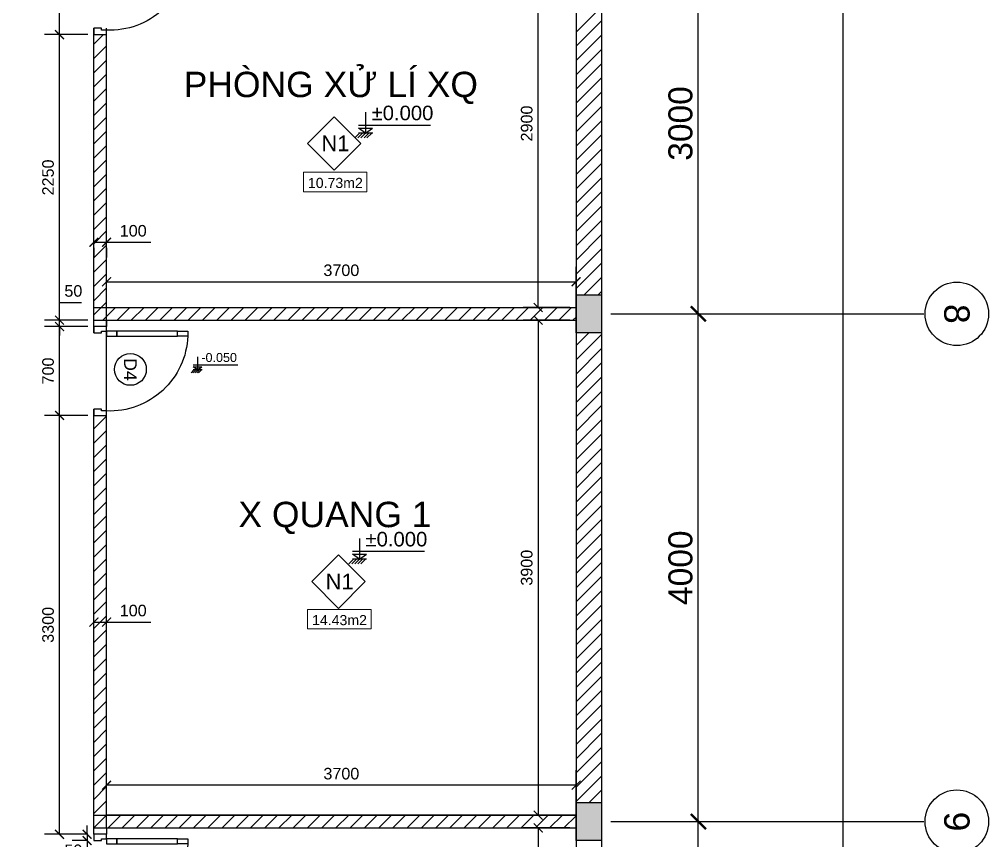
# Model space of a CAD drawing. Header units: millimetres. Extents: x -26398 to 135532, y -376633 to 43268.
# Drawn here: x 27697 to 35335, y -47138 to -40668 of the extents above; entities that cross this region are included whole.
import ezdxf
from ezdxf.enums import TextEntityAlignment as Align

# ---------------------------------------------------------------- set-up
doc = ezdxf.new("R2010")
doc.units = ezdxf.units.MM
for name, color, linetype in [('A-Door', 150, 'Continuous'), ('A5-KICHTHUOC', 251, 'Continuous'), ('cửa', 152, 'Continuous'), ('NT', 1, 'Continuous'), ('TƯỜNG', 52, 'Continuous')]:
    doc.layers.add(name, color=color, linetype=linetype)
doc.layers.add('A6-GHICHU', color=147, linetype='Continuous', lineweight=20)
doc.styles.add('GHICHU35', font='', dxfattribs={"width": 0.9, "height": 350})
doc.styles.get("Standard").update_dxf_attribs({"font": 'arial.ttf'})
doc.styles.add('TUANH', font='')
doc.styles.get('GHICHU35').set_extended_font_data('VNI-Helve')
doc.styles.get('TUANH').set_extended_font_data('VNI-Helve-Condense', bold=True)
doc.dimstyles.new('dimmatbang', dxfattribs={"dimscale": 70, "dimtxt": 2.7, "dimasz": 1.7, "dimexe": 1.7, "dimexo": 0.7, "dimtad": 1, "dimtoh": 1, "dimdec": 1, "dimtxsty": 'Standard', "dimblk": 'ARCHTICK', "dimcen": 2.5, "dimclrd": 1, "dimclre": 256, "dimadec": 0, "dimazin": 0, "dimtfac": 1, "dimtdec": 1, "dimtmove": 0, "dimatfit": 3, "dimfxl": 1, "dimarcsym": 0})

# ---------------------------------------------------------------- blocks, each defined once
blk = doc.blocks.new('_ArchTick')
at = {"color": 0, "linetype": 'ByBlock', "const_width": 0.15}
blk.add_lwpolyline([(-0.5, -0.5), (0.5, 0.5)], dxfattribs=at)
blk = doc.blocks.new('*D8')
at = {"lineweight": -2, "transparency": 16777216}
for p, q in [((32359.2, -46988.1), (33166.5, -46988.1)), ((32359.2, -50988.1), (33166.5, -50988.1))]:
    blk.add_line(p, q, dxfattribs=at)
at = {"color": 1, "lineweight": -2, "transparency": 16777216}
blk.add_line((33047.5, -50988.1), (33047.5, -46988.1), dxfattribs=at)
at = {"layer": 'DEFPOINTS', "color": 0, "transparency": 16777216}
for p in [(32310.2, -46988.1), (33047.5, -46988.1), (32310.2, -50988.1)]:
    blk.add_point(p, dxfattribs=at)
at = {"color": 1, "lineweight": -2, "transparency": 16777216, "xscale": 119, "yscale": 119, "zscale": 119}
for p, rotation in [((33047.5, -46988.1), 90), ((33047.5, -50988.1), 270)]:
    blk.add_blockref('_ArchTick', p, dxfattribs=dict(at, rotation=rotation))
at = {"color": 0, "transparency": 16777216, "insert": (32907.3, -48988.1), "char_height": 189, "attachment_point": 5, "rotation": 90}
blk.add_mtext('4000', dxfattribs=at)
blk = doc.blocks.new('*D9')
at = {"lineweight": -2, "transparency": 16777216}
for p, q in [((32359.2, -42988.1), (33166.5, -42988.1)), ((32359.2, -46988.1), (33166.5, -46988.1))]:
    blk.add_line(p, q, dxfattribs=at)
at = {"color": 1, "lineweight": -2, "transparency": 16777216}
blk.add_line((33047.5, -46988.1), (33047.5, -42988.1), dxfattribs=at)
at = {"layer": 'DEFPOINTS', "color": 0, "transparency": 16777216}
for p in [(32310.2, -42988.1), (33047.5, -42988.1), (32310.2, -46988.1)]:
    blk.add_point(p, dxfattribs=at)
at = {"color": 1, "lineweight": -2, "transparency": 16777216, "xscale": 119, "yscale": 119, "zscale": 119}
for p, rotation in [((33047.5, -42988.1), 90), ((33047.5, -46988.1), 270)]:
    blk.add_blockref('_ArchTick', p, dxfattribs=dict(at, rotation=rotation))
at = {"color": 0, "transparency": 16777216, "insert": (32907.3, -44988.1), "char_height": 189, "attachment_point": 5, "rotation": 90}
blk.add_mtext('4000', dxfattribs=at)
blk = doc.blocks.new('*D10')
at = {"lineweight": -2, "transparency": 16777216}
for p, q in [((32359.2, -39988.1), (33166.5, -39988.1)), ((32359.2, -42988.1), (33166.5, -42988.1))]:
    blk.add_line(p, q, dxfattribs=at)
at = {"color": 1, "lineweight": -2, "transparency": 16777216}
blk.add_line((33047.5, -42988.1), (33047.5, -39988.1), dxfattribs=at)
at = {"layer": 'DEFPOINTS', "color": 0, "transparency": 16777216}
for p in [(32310.2, -39988.1), (33047.5, -39988.1), (32310.2, -42988.1)]:
    blk.add_point(p, dxfattribs=at)
at = {"color": 1, "lineweight": -2, "transparency": 16777216, "xscale": 119, "yscale": 119, "zscale": 119}
for p, rotation in [((33047.5, -39988.1), 90), ((33047.5, -42988.1), 270)]:
    blk.add_blockref('_ArchTick', p, dxfattribs=dict(at, rotation=rotation))
at = {"color": 0, "transparency": 16777216, "insert": (32907.2, -41488.1), "char_height": 189, "attachment_point": 5, "rotation": 90}
blk.add_mtext('3000', dxfattribs=at)
blk = doc.blocks.new('*D26')
at = {"lineweight": -2, "transparency": 16777216}
for p, q in [((33121, -18988.1), (34306.9, -18988.1)), ((33121, -56988.1), (34306.9, -56988.1))]:
    blk.add_line(p, q, dxfattribs=at)
at = {"color": 1, "lineweight": -2, "transparency": 16777216}
blk.add_line((34187.9, -56988.1), (34187.9, -18988.1), dxfattribs=at)
at = {"layer": 'DEFPOINTS', "color": 0, "transparency": 16777216}
for p in [(33072, -18988.1), (34187.9, -18988.1), (33072, -56988.1)]:
    blk.add_point(p, dxfattribs=at)
at = {"color": 1, "lineweight": -2, "transparency": 16777216, "xscale": 119, "yscale": 119, "zscale": 119}
for p, rotation in [((34187.9, -18988.1), 90), ((34187.9, -56988.1), 270)]:
    blk.add_blockref('_ArchTick', p, dxfattribs=dict(at, rotation=rotation))
at = {"color": 0, "transparency": 16777216, "insert": (34047.6, -37988.1), "char_height": 189, "attachment_point": 5, "rotation": 90}
blk.add_mtext('38000', dxfattribs=at)
blk = doc.blocks.new('A$C7DB75F4D')
at = {"layer": 'A-Door'}
for points in [[(625, 740), (625, 660), (665, 660), (665, 740)], [(625, 180), (625, 660), (665, 660), (665, 180)], [(625, 100), (625, 180), (665, 180), (665, 100)], [(35, 100), (35, 60), (50, 60), (50, 50), (50, 0), (0, 0), (0, 100)], [(665, 100), (700, 100), (700, 0), (650, 0), (650, 50), (650, 60), (665, 60)]]:
    blk.add_lwpolyline(points, close=True, dxfattribs=at)
at = {"layer": 'NT', "color": 1}
blk.add_arc((650, 125), 615.5, 92.32782, 182.32782, dxfattribs=at)
blk = doc.blocks.new('1-cote nen')
for p, q in [((-2, 267), (-2, 0)), ((-91, 102), (828, 102)), ((-2, 0), (-91, 63)), ((-91, 63), (88, 63)), ((90, 0), (-91, 0)), ((-2, 0), (88, 63)), ((-137, -60), (-77, 0)), ((-99, -60), (-39, 0)), ((-60, -60), (0, 0)), ((-21, -60), (39, 0)), ((17, -60), (77, 0))]:
    blk.add_line(p, q)
at = {"ltscale": 50, "style": 'GHICHU35', "width": 0.9}
blk.add_attdef('%%P0.000', (75, 164), '', height=187, dxfattribs=at)
blk = doc.blocks.new('*D99')
at = {"color": 1, "lineweight": -2, "transparency": 16777216}
for p, q in [((28231.3, -47088.1), (28231.3, -47018.1)), ((28231.3, -47088.1), (28231.3, -47138.1)), ((28231.3, -47138.1), (28231.3, -47305.3)), ((28231.3, -47305.3), (28057.5, -47305.3))]:
    blk.add_line(p, q, dxfattribs=at)
at = {"lineweight": -2, "transparency": 16777216}
for p, q in [((28235.5, -47088.1), (28112.3, -47088.1)), ((28235.5, -47138.1), (28112.3, -47138.1))]:
    blk.add_line(p, q, dxfattribs=at)
at = {"layer": 'DEFPOINTS', "color": 0, "transparency": 16777216}
for p in [(28231.3, -47088.1), (28284.5, -47088.1), (28284.5, -47138.1)]:
    blk.add_point(p, dxfattribs=at)
at = {"color": 1, "lineweight": -2, "transparency": 16777216, "xscale": 70, "yscale": 70, "zscale": 70}
for p, rotation in [((28231.3, -47088.1), 270), ((28231.3, -47138.1), 90)]:
    blk.add_blockref('_ArchTick', p, dxfattribs=dict(at, rotation=rotation))
at = {"color": 0, "transparency": 16777216, "insert": (28122.6, -47215.1), "char_height": 91, "attachment_point": 5}
blk.add_mtext('50', dxfattribs=at)
blk = doc.blocks.new('*D100')
at = {"lineweight": -2, "transparency": 16777216}
for p, q in [((28235.5, -43788.1), (27894.8, -43788.1)), ((28235.5, -47088.1), (27894.8, -47088.1))]:
    blk.add_line(p, q, dxfattribs=at)
at = {"color": 1, "lineweight": -2, "transparency": 16777216}
blk.add_line((28013.8, -47088.1), (28013.8, -43788.1), dxfattribs=at)
at = {"layer": 'DEFPOINTS', "color": 0, "transparency": 16777216}
for p in [(28013.8, -43788.1), (28284.5, -43788.1), (28284.5, -47088.1)]:
    blk.add_point(p, dxfattribs=at)
at = {"color": 1, "lineweight": -2, "transparency": 16777216, "xscale": 70, "yscale": 70, "zscale": 70}
for p, rotation in [((28013.8, -43788.1), 90), ((28013.8, -47088.1), 270)]:
    blk.add_blockref('_ArchTick', p, dxfattribs=dict(at, rotation=rotation))
at = {"color": 0, "transparency": 16777216, "insert": (27923.6, -45438.1), "char_height": 91, "attachment_point": 5, "rotation": 90}
blk.add_mtext('3300', dxfattribs=at)
blk = doc.blocks.new('*D101')
at = {"lineweight": -2, "transparency": 16777216}
for p, q in [((28235.5, -43088.1), (27894.8, -43088.1)), ((28235.5, -43788.1), (27894.8, -43788.1))]:
    blk.add_line(p, q, dxfattribs=at)
at = {"color": 1, "lineweight": -2, "transparency": 16777216}
blk.add_line((28013.8, -43788.1), (28013.8, -43088.1), dxfattribs=at)
at = {"layer": 'DEFPOINTS', "color": 0, "transparency": 16777216}
for p in [(28013.8, -43088.1), (28284.5, -43088.1), (28284.5, -43788.1)]:
    blk.add_point(p, dxfattribs=at)
at = {"color": 1, "lineweight": -2, "transparency": 16777216, "xscale": 70, "yscale": 70, "zscale": 70}
for p, rotation in [((28013.8, -43088.1), 90), ((28013.8, -43788.1), 270)]:
    blk.add_blockref('_ArchTick', p, dxfattribs=dict(at, rotation=rotation))
at = {"color": 0, "transparency": 16777216, "insert": (27923.6, -43438.1), "char_height": 91, "attachment_point": 5, "rotation": 90}
blk.add_mtext('700', dxfattribs=at)
blk = doc.blocks.new('*D97')
at = {"color": 1, "lineweight": -2, "transparency": 16777216}
for p, q in [((28013.8, -43038.1), (28013.8, -42898.1)), ((28013.8, -42898.1), (28187.6, -42898.1)), ((28013.8, -43088.1), (28013.8, -43038.1)), ((28013.8, -43088.1), (28013.8, -43158.1))]:
    blk.add_line(p, q, dxfattribs=at)
at = {"lineweight": -2, "transparency": 16777216}
for p, q in [((28235.5, -43038.1), (27894.8, -43038.1)), ((28235.5, -43088.1), (27894.8, -43088.1))]:
    blk.add_line(p, q, dxfattribs=at)
at = {"layer": 'DEFPOINTS', "color": 0, "transparency": 16777216}
for p in [(28013.8, -43038.1), (28284.5, -43038.1), (28284.5, -43088.1)]:
    blk.add_point(p, dxfattribs=at)
at = {"color": 1, "lineweight": -2, "transparency": 16777216, "xscale": 70, "yscale": 70, "zscale": 70}
for p, rotation in [((28013.8, -43038.1), 270), ((28013.8, -43088.1), 90)]:
    blk.add_blockref('_ArchTick', p, dxfattribs=dict(at, rotation=rotation))
at = {"color": 0, "transparency": 16777216, "insert": (28122.6, -42807.9), "char_height": 91, "attachment_point": 5}
blk.add_mtext('50', dxfattribs=at)
blk = doc.blocks.new('*D106')
at = {"lineweight": -2, "transparency": 16777216}
for p, q in [((28235.5, -40788.1), (27894.8, -40788.1)), ((28235.5, -43038.1), (27894.8, -43038.1))]:
    blk.add_line(p, q, dxfattribs=at)
at = {"color": 1, "lineweight": -2, "transparency": 16777216}
blk.add_line((28013.8, -43038.1), (28013.8, -40788.1), dxfattribs=at)
at = {"layer": 'DEFPOINTS', "color": 0, "transparency": 16777216}
for p in [(28013.8, -40788.1), (28284.5, -40788.1), (28284.5, -43038.1)]:
    blk.add_point(p, dxfattribs=at)
at = {"color": 1, "lineweight": -2, "transparency": 16777216, "xscale": 70, "yscale": 70, "zscale": 70}
for p, rotation in [((28013.8, -40788.1), 90), ((28013.8, -43038.1), 270)]:
    blk.add_blockref('_ArchTick', p, dxfattribs=dict(at, rotation=rotation))
at = {"color": 0, "transparency": 16777216, "insert": (27923.6, -41913.1), "char_height": 91, "attachment_point": 5, "rotation": 90}
blk.add_mtext('2250', dxfattribs=at)
blk = doc.blocks.new('*D107')
at = {"lineweight": -2, "transparency": 16777216}
for p, q in [((28235.5, -40088.1), (27894.8, -40088.1)), ((28235.5, -40788.1), (27894.8, -40788.1))]:
    blk.add_line(p, q, dxfattribs=at)
at = {"color": 1, "lineweight": -2, "transparency": 16777216}
blk.add_line((28013.8, -40788.1), (28013.8, -40088.1), dxfattribs=at)
at = {"layer": 'DEFPOINTS', "color": 0, "transparency": 16777216}
for p in [(28013.8, -40088.1), (28284.5, -40088.1), (28284.5, -40788.1)]:
    blk.add_point(p, dxfattribs=at)
at = {"color": 1, "lineweight": -2, "transparency": 16777216, "xscale": 70, "yscale": 70, "zscale": 70}
for p, rotation in [((28013.8, -40088.1), 90), ((28013.8, -40788.1), 270)]:
    blk.add_blockref('_ArchTick', p, dxfattribs=dict(at, rotation=rotation))
at = {"color": 0, "transparency": 16777216, "insert": (27923.6, -40438.1), "char_height": 91, "attachment_point": 5, "rotation": 90}
blk.add_mtext('700', dxfattribs=at)
blk = doc.blocks.new('*D130')
at = {"color": 1, "lineweight": -2, "transparency": 16777216}
for p, q in [((28284.5, -42424.1), (28384.5, -42424.1)), ((28384.5, -42424.1), (28734.1, -42424.1))]:
    blk.add_line(p, q, dxfattribs=at)
at = {"lineweight": -2, "transparency": 16777216}
for p, q in [((28284.5, -42467.2), (28284.5, -42543.1)), ((28384.5, -42467.2), (28384.5, -42543.1))]:
    blk.add_line(p, q, dxfattribs=at)
at = {"layer": 'DEFPOINTS', "color": 0, "transparency": 16777216}
for p in [(28284.5, -42418.2), (28384.5, -42418.2), (28384.5, -42424.1)]:
    blk.add_point(p, dxfattribs=at)
at = {"color": 1, "lineweight": -2, "transparency": 16777216, "xscale": 70, "yscale": 70, "zscale": 70, "rotation": 180}
blk.add_blockref('_ArchTick', (28284.5, -42424.1), dxfattribs=at)
at = {"color": 1, "lineweight": -2, "transparency": 16777216, "xscale": 70, "yscale": 70, "zscale": 70}
blk.add_blockref('_ArchTick', (28384.5, -42424.1), dxfattribs=at)
at = {"color": 0, "transparency": 16777216, "insert": (28594.3, -42333.9), "char_height": 91, "attachment_point": 5}
blk.add_mtext('100', dxfattribs=at)
blk = doc.blocks.new('*D131')
at = {"lineweight": -2, "transparency": 16777216}
for p, q in [((28284.5, -45432), (28284.5, -45297.2)), ((28384.5, -45432), (28384.5, -45297.2))]:
    blk.add_line(p, q, dxfattribs=at)
at = {"color": 1, "lineweight": -2, "transparency": 16777216}
for p, q in [((28284.5, -45416.2), (28384.5, -45416.2)), ((28384.5, -45416.2), (28734.1, -45416.2))]:
    blk.add_line(p, q, dxfattribs=at)
at = {"layer": 'DEFPOINTS', "color": 0, "transparency": 16777216}
for p in [(28384.5, -45416.2), (28284.5, -45481), (28384.5, -45481)]:
    blk.add_point(p, dxfattribs=at)
at = {"color": 1, "lineweight": -2, "transparency": 16777216, "xscale": 70, "yscale": 70, "zscale": 70, "rotation": 180}
blk.add_blockref('_ArchTick', (28284.5, -45416.2), dxfattribs=at)
at = {"color": 1, "lineweight": -2, "transparency": 16777216, "xscale": 70, "yscale": 70, "zscale": 70}
blk.add_blockref('_ArchTick', (28384.5, -45416.2), dxfattribs=at)
at = {"color": 0, "transparency": 16777216, "insert": (28594.3, -45326), "char_height": 91, "attachment_point": 5}
blk.add_mtext('100', dxfattribs=at)
blk = doc.blocks.new('*D154')
at = {"lineweight": -2, "transparency": 16777216}
for p, q in [((32035.5, -47038.1), (31666.7, -47038.1)), ((32035.5, -50788.1), (31666.7, -50788.1))]:
    blk.add_line(p, q, dxfattribs=at)
at = {"color": 1, "lineweight": -2, "transparency": 16777216}
blk.add_line((31785.7, -47038.1), (31785.7, -50788.1), dxfattribs=at)
at = {"layer": 'DEFPOINTS', "color": 0, "transparency": 16777216}
for p in [(32084.5, -47038.1), (31785.7, -50788.1), (32084.5, -50788.1)]:
    blk.add_point(p, dxfattribs=at)
at = {"color": 1, "lineweight": -2, "transparency": 16777216, "xscale": 70, "yscale": 70, "zscale": 70}
for p, rotation in [((31785.7, -47038.1), 90), ((31785.7, -50788.1), 270)]:
    blk.add_blockref('_ArchTick', p, dxfattribs=dict(at, rotation=rotation))
at = {"color": 0, "transparency": 16777216, "insert": (31695.5, -48913.1), "char_height": 91, "attachment_point": 5, "rotation": 90}
blk.add_mtext('3750', dxfattribs=at)
blk = doc.blocks.new('*D155')
at = {"lineweight": -2, "transparency": 16777216}
for p, q in [((28384.5, -46889.1), (28384.5, -46582.3)), ((32084.5, -46889.1), (32084.5, -46582.3))]:
    blk.add_line(p, q, dxfattribs=at)
at = {"color": 1, "lineweight": -2, "transparency": 16777216}
blk.add_line((32084.5, -46701.3), (28384.5, -46701.3), dxfattribs=at)
at = {"layer": 'DEFPOINTS', "color": 0, "transparency": 16777216}
for p in [(28384.5, -46701.3), (28384.5, -46938.1), (32084.5, -46938.1)]:
    blk.add_point(p, dxfattribs=at)
at = {"color": 1, "lineweight": -2, "transparency": 16777216, "xscale": 70, "yscale": 70, "zscale": 70, "rotation": 180}
blk.add_blockref('_ArchTick', (28384.5, -46701.3), dxfattribs=at)
at = {"color": 1, "lineweight": -2, "transparency": 16777216, "xscale": 70, "yscale": 70, "zscale": 70}
blk.add_blockref('_ArchTick', (32084.5, -46701.3), dxfattribs=at)
at = {"color": 0, "transparency": 16777216, "insert": (30234.5, -46611), "char_height": 91, "attachment_point": 5}
blk.add_mtext('3700', dxfattribs=at)
blk = doc.blocks.new('*D156')
at = {"lineweight": -2, "transparency": 16777216}
for p, q in [((32035.5, -43038.1), (31666.7, -43038.1)), ((32035.5, -46938.1), (31666.7, -46938.1))]:
    blk.add_line(p, q, dxfattribs=at)
at = {"color": 1, "lineweight": -2, "transparency": 16777216}
blk.add_line((31785.7, -43038.1), (31785.7, -46938.1), dxfattribs=at)
at = {"layer": 'DEFPOINTS', "color": 0, "transparency": 16777216}
for p in [(32084.5, -43038.1), (31785.7, -46938.1), (32084.5, -46938.1)]:
    blk.add_point(p, dxfattribs=at)
at = {"color": 1, "lineweight": -2, "transparency": 16777216, "xscale": 70, "yscale": 70, "zscale": 70}
for p, rotation in [((31785.7, -43038.1), 90), ((31785.7, -46938.1), 270)]:
    blk.add_blockref('_ArchTick', p, dxfattribs=dict(at, rotation=rotation))
at = {"color": 0, "transparency": 16777216, "insert": (31695.5, -44988.1), "char_height": 91, "attachment_point": 5, "rotation": 90}
blk.add_mtext('3900', dxfattribs=at)
blk = doc.blocks.new('*D157')
at = {"lineweight": -2, "transparency": 16777216}
for p, q in [((32035.5, -40038.1), (31666.7, -40038.1)), ((32035.5, -42938.1), (31666.7, -42938.1))]:
    blk.add_line(p, q, dxfattribs=at)
at = {"color": 1, "lineweight": -2, "transparency": 16777216}
blk.add_line((31785.7, -42938.1), (31785.7, -40038.1), dxfattribs=at)
at = {"layer": 'DEFPOINTS', "color": 0, "transparency": 16777216}
for p in [(31785.7, -40038.1), (32084.5, -40038.1), (32084.5, -42938.1)]:
    blk.add_point(p, dxfattribs=at)
at = {"color": 1, "lineweight": -2, "transparency": 16777216, "xscale": 70, "yscale": 70, "zscale": 70}
for p, rotation in [((31785.7, -40038.1), 90), ((31785.7, -42938.1), 270)]:
    blk.add_blockref('_ArchTick', p, dxfattribs=dict(at, rotation=rotation))
at = {"color": 0, "transparency": 16777216, "insert": (31695.5, -41488.1), "char_height": 91, "attachment_point": 5, "rotation": 90}
blk.add_mtext('2900', dxfattribs=at)
blk = doc.blocks.new('*D158')
at = {"lineweight": -2, "transparency": 16777216}
for p, q in [((28384.5, -42889.1), (28384.5, -42616.2)), ((32084.5, -42889.1), (32084.5, -42616.2))]:
    blk.add_line(p, q, dxfattribs=at)
at = {"color": 1, "lineweight": -2, "transparency": 16777216}
blk.add_line((28384.5, -42735.2), (32084.5, -42735.2), dxfattribs=at)
at = {"layer": 'DEFPOINTS', "color": 0, "transparency": 16777216}
for p in [(32084.5, -42735.2), (28384.5, -42938.1), (32084.5, -42938.1)]:
    blk.add_point(p, dxfattribs=at)
at = {"color": 1, "lineweight": -2, "transparency": 16777216, "xscale": 70, "yscale": 70, "zscale": 70, "rotation": 180}
blk.add_blockref('_ArchTick', (28384.5, -42735.2), dxfattribs=at)
at = {"color": 1, "lineweight": -2, "transparency": 16777216, "xscale": 70, "yscale": 70, "zscale": 70}
blk.add_blockref('_ArchTick', (32084.5, -42735.2), dxfattribs=at)
at = {"color": 0, "transparency": 16777216, "insert": (30234.5, -42645), "char_height": 91, "attachment_point": 5}
blk.add_mtext('3700', dxfattribs=at)

msp = doc.modelspace()

# ---------------------------------------------------------------- hatches: boundary and pattern name
h = msp.add_hatch()
h.set_pattern_fill('ANSI31', color=256, scale=25)
h.paths.add_polyline_path([(28384.47, -40788.06), (28284.47, -40788.06), (28284.47, -43038.06), (28384.47, -43038.06)])
h.paths.add_polyline_path([(28201.79, -42428.49), (28459.39, -42428.49), (28459.39, -42240.96), (28201.79, -42240.96)], flags=9)
h = msp.add_hatch(color=1)
h.dxf.hatch_style = 1
h.paths.add_polyline_path([(32084.47, -42838.06), (32084.47, -43138.06), (32284.47, -43138.06), (32284.47, -42838.06)])
h = msp.add_hatch()
h.set_pattern_fill('ANSI31', color=256, scale=25)
h.paths.add_polyline_path([(28384.47, -43788.06), (28284.47, -43788.06), (28284.47, -47038.06), (28384.47, -47038.06)])
h.paths.add_polyline_path([(28201.79, -45420.63), (28459.39, -45420.63), (28459.39, -45233.11), (28201.79, -45233.11)], flags=9)
h = msp.add_hatch(color=1)
h.dxf.hatch_style = 1
h.paths.add_polyline_path([(32084.47, -46838.06), (32084.47, -47138.06), (32284.47, -47138.06), (32284.47, -46838.06)])

# ---------------------------------------------------------------- linework, layer by layer
at = {"linetype": 'Continuous'}
for p, q in [((32084.47, -40767.86), (32284.47, -40567.86)), ((32084.47, -40880.11), (32284.47, -40680.11)), ((32084.47, -40992.37), (32284.47, -40792.37)), ((32084.47, -41104.62), (32284.47, -40904.62)), ((32084.47, -41216.87), (32284.47, -41016.87)), ((32084.47, -41329.12), (32284.47, -41129.12)), ((32084.47, -41441.38), (32284.47, -41241.38)), ((32084.47, -41553.63), (32284.47, -41353.63)), ((32084.47, -41665.88), (32284.47, -41465.88)), ((32084.47, -41778.14), (32284.47, -41578.14)), ((32084.47, -41890.39), (32284.47, -41690.39)), ((32084.47, -42002.64), (32284.47, -41802.64)), ((32084.47, -42114.9), (32284.47, -41914.9)), ((32084.47, -42227.15), (32284.47, -42027.15)), ((32084.47, -42339.4), (32284.47, -42139.4)), ((32084.47, -42451.66), (32284.47, -42251.66)), ((32084.47, -42563.91), (32284.47, -42363.91)), ((32084.47, -42676.16), (32284.47, -42476.16)), ((32084.47, -42788.42), (32284.47, -42588.42)), ((32147.08, -42838.06), (32284.47, -42700.67)), ((32259.33, -42838.06), (32284.47, -42812.92)), ((28384.47, -43008.57), (28454.97, -42938.06)), ((28467.23, -43038.06), (28567.23, -42938.06)), ((28579.48, -43038.06), (28679.48, -42938.06)), ((28691.73, -43038.06), (28791.73, -42938.06)), ((28803.99, -43038.06), (28903.99, -42938.06)), ((28916.24, -43038.06), (29016.24, -42938.06)), ((29028.49, -43038.06), (29128.49, -42938.06)), ((29140.75, -43038.06), (29240.75, -42938.06)), ((29253, -43038.06), (29353, -42938.06)), ((29365.25, -43038.06), (29465.25, -42938.06)), ((29477.51, -43038.06), (29577.51, -42938.06)), ((29589.76, -43038.06), (29689.76, -42938.06)), ((29702.01, -43038.06), (29802.01, -42938.06)), ((29814.27, -43038.06), (29914.27, -42938.06)), ((29926.52, -43038.06), (30026.52, -42938.06)), ((30038.77, -43038.06), (30138.77, -42938.06)), ((30151.03, -43038.06), (30251.03, -42938.06)), ((30263.28, -43038.06), (30363.28, -42938.06)), ((30375.53, -43038.06), (30475.53, -42938.06)), ((30487.78, -43038.06), (30587.78, -42938.06)), ((30600.04, -43038.06), (30700.04, -42938.06)), ((30712.29, -43038.06), (30812.29, -42938.06)), ((30824.54, -43038.06), (30924.54, -42938.06)), ((30936.8, -43038.06), (31036.8, -42938.06)), ((31049.05, -43038.06), (31149.05, -42938.06)), ((31161.3, -43038.06), (31261.3, -42938.06)), ((31273.56, -43038.06), (31373.56, -42938.06)), ((31385.81, -43038.06), (31485.81, -42938.06)), ((31498.06, -43038.06), (31598.06, -42938.06)), ((31610.32, -43038.06), (31710.32, -42938.06)), ((31722.57, -43038.06), (31822.57, -42938.06)), ((31834.82, -43038.06), (31934.82, -42938.06)), ((31947.08, -43038.06), (32047.08, -42938.06)), ((32059.33, -43038.06), (32084.47, -43012.92)), ((32084.47, -43237.43), (32183.84, -43138.06)), ((32084.47, -43349.68), (32284.47, -43149.68)), ((32084.47, -43461.94), (32284.47, -43261.94)), ((32084.47, -43574.19), (32284.47, -43374.19)), ((32084.47, -43686.44), (32284.47, -43486.44)), ((32084.47, -43798.7), (32284.47, -43598.7)), ((32084.47, -43910.95), (32284.47, -43710.95)), ((32084.47, -44023.2), (32284.47, -43823.2)), ((32084.47, -44135.45), (32284.47, -43935.45)), ((32084.47, -44247.71), (32284.47, -44047.71)), ((32084.47, -44359.96), (32284.47, -44159.96)), ((32084.47, -44472.21), (32284.47, -44272.21)), ((32084.47, -44584.47), (32284.47, -44384.47)), ((32084.47, -44696.72), (32284.47, -44496.72)), ((32084.47, -44808.97), (32284.47, -44608.97)), ((32084.47, -44921.23), (32284.47, -44721.23)), ((32084.47, -45033.48), (32284.47, -44833.48)), ((32084.47, -45145.73), (32284.47, -44945.73)), ((32084.47, -45257.99), (32284.47, -45057.99)), ((32084.47, -45370.24), (32284.47, -45170.24)), ((32084.47, -45482.49), (32284.47, -45282.49)), ((32084.47, -45594.75), (32284.47, -45394.75)), ((32084.47, -45707), (32284.47, -45507)), ((32084.47, -45819.25), (32284.47, -45619.25)), ((32084.47, -45931.51), (32284.47, -45731.51)), ((32084.47, -46043.76), (32284.47, -45843.76)), ((32084.47, -46156.01), (32284.47, -45956.01)), ((32084.47, -46268.27), (32284.47, -46068.27)), ((32084.47, -46380.52), (32284.47, -46180.52)), ((32084.47, -46492.77), (32284.47, -46292.77)), ((32084.47, -46605.03), (32284.47, -46405.03)), ((32084.47, -46717.28), (32284.47, -46517.28)), ((32084.47, -46829.53), (32284.47, -46629.53)), ((32188.19, -46838.06), (32284.47, -46741.78)), ((28396.09, -47038.06), (28496.09, -46938.06)), ((28508.34, -47038.06), (28608.34, -46938.06)), ((28620.6, -47038.06), (28720.6, -46938.06)), ((28732.85, -47038.06), (28832.85, -46938.06)), ((28845.1, -47038.06), (28945.1, -46938.06)), ((28957.36, -47038.06), (29057.36, -46938.06)), ((29069.61, -47038.06), (29169.61, -46938.06)), ((29181.86, -47038.06), (29281.86, -46938.06)), ((29294.11, -47038.06), (29394.11, -46938.06)), ((29406.37, -47038.06), (29506.37, -46938.06)), ((29518.62, -47038.06), (29618.62, -46938.06)), ((29630.87, -47038.06), (29730.87, -46938.06)), ((29743.13, -47038.06), (29843.13, -46938.06)), ((29855.38, -47038.06), (29955.38, -46938.06)), ((29967.63, -47038.06), (30067.63, -46938.06)), ((30079.89, -47038.06), (30179.89, -46938.06)), ((30192.14, -47038.06), (30292.14, -46938.06)), ((30304.39, -47038.06), (30404.39, -46938.06)), ((30416.65, -47038.06), (30516.65, -46938.06)), ((30528.9, -47038.06), (30628.9, -46938.06)), ((30641.15, -47038.06), (30741.15, -46938.06)), ((30753.41, -47038.06), (30853.41, -46938.06)), ((30865.66, -47038.06), (30965.66, -46938.06)), ((30977.91, -47038.06), (31077.91, -46938.06)), ((31090.17, -47038.06), (31190.17, -46938.06)), ((31202.42, -47038.06), (31302.42, -46938.06)), ((31314.67, -47038.06), (31414.67, -46938.06)), ((31426.93, -47038.06), (31526.93, -46938.06)), ((31539.18, -47038.06), (31639.18, -46938.06)), ((31651.43, -47038.06), (31751.43, -46938.06)), ((31763.69, -47038.06), (31863.69, -46938.06)), ((31875.94, -47038.06), (31975.94, -46938.06)), ((31988.19, -47038.06), (32084.47, -46941.78))]:
    msp.add_line(p, q, dxfattribs=at)
for p, q in [((33166.54, -42988.06), (34823.25, -42988.06)), ((33166.54, -46988.06), (34823.25, -46988.06))]:
    msp.add_line(p, q)
for points in [[(32284.47, -43138.06), (32084.47, -43138.06), (32084.47, -42838.06), (32284.47, -42838.06)], [(28384.47, -43038.06), (28384.47, -43088.06), (28284.47, -43088.06), (28284.47, -43038.06)], [(28384.47, -43038.06), (32084.47, -43038.06), (32084.47, -46938.06), (28384.47, -46938.06)], [(32284.47, -47138.06), (32084.47, -47138.06), (32084.47, -46838.06), (32284.47, -46838.06)], [(28384.47, -47038.06), (28384.47, -47088.06), (28284.47, -47088.06), (28284.47, -47038.06)]]:
    msp.add_lwpolyline(points, close=True)
for centre, radius in [((35084.95, -42988.06), 250), ((28572.48, -43425.81), 125.19), ((35084.95, -46988.06), 250)]:
    msp.add_circle(centre, radius)
at = {"layer": 'A6-GHICHU', "ltscale": 0.5}
for points in [[(30178.68, -41854.67), (30388.84, -41644.51), (30178.68, -41434.36), (29968.53, -41644.51)], [(29935.47, -41871.51), (30436.53, -41871.51), (30436.53, -42026.01), (29935.47, -42026.01)], [(30211.31, -45308.05), (30421.46, -45097.89), (30211.31, -44887.74), (30001.15, -45097.89)], [(29968.09, -45316.06), (30469.16, -45316.06), (30469.16, -45470.57), (29968.09, -45470.57)]]:
    msp.add_lwpolyline(points, close=True, dxfattribs=at)
at = {"layer": 'TƯỜNG'}
for p, q in [((32284.47, -18988.06), (32284.47, -50988.06)), ((32084.47, -19188.06), (32084.47, -50788.06)), ((28284.47, -43138.06), (28284.47, -40738.06)), ((28384.47, -43138.06), (28384.47, -40738.06)), ((28284.47, -42938.06), (32084.47, -42938.06)), ((28284.47, -43038.06), (32084.47, -43038.06)), ((28284.47, -47038.06), (28284.47, -43738.06)), ((28384.47, -47038.06), (28384.47, -43738.06)), ((28284.47, -46938.06), (32084.47, -46938.06)), ((28284.47, -47038.06), (32084.47, -47038.06))]:
    msp.add_line(p, q, dxfattribs=at)
msp.add_lwpolyline([(32284.47, -18988.06), (32284.47, -56988.06), (22284.47, -56988.06), (22284.47, -18988.06), (23818.5, -18988.06)], dxfattribs=at)

# ---------------------------------------------------------------- block references
at = {"layer": 'A5-KICHTHUOC', "ltscale": 0.5}
ref = msp.add_blockref('1-cote nen', (30425.99, -41563.36), dxfattribs=dict(at, xscale=0.61735318627815, yscale=0.61735318627815, zscale=0.61735318627815))
ref.add_attrib('%%P0.000', '%%P0.000', (30472.58, -41462.15), dxfattribs={"layer": '0', "color": 4, "ltscale": 50, "height": 114.325})
ref = msp.add_blockref('1-cote nen', (29102.45, -43429.65), dxfattribs=dict(at, xscale=0.3822541714018616, yscale=0.3822541714018616, zscale=0.3822541714018616))
ref.add_attrib('%%P0.000', '-0.050', (29131.3, -43366.98), dxfattribs={"layer": '0', "color": 4, "ltscale": 50, "height": 70.788})
ref = msp.add_blockref('1-cote nen', (30377.99, -44921.35), dxfattribs=dict(at, xscale=0.61735318627815, yscale=0.61735318627815, zscale=0.61735318627815))
ref.add_attrib('%%P0.000', '%%P0.000', (30424.58, -44820.14), dxfattribs={"layer": '0', "color": 4, "ltscale": 50, "height": 114.325})
at = {"layer": 'cửa', "xscale": -1, "rotation": 270}
for p in [(28284.47, -40788.06), (28284.47, -43788.06), (28284.47, -47788.06)]:
    msp.add_blockref('A$C7DB75F4D', p, dxfattribs=at)

# ---------------------------------------------------------------- texts
for s, p in [('PHÒNG XỬ LÍ XQ', (30151.67, -41180.36)), ('X QUANG 1', (30184.29, -44568.46))]:
    msp.add_text(s, height=200).set_placement(p, align=Align.MIDDLE_CENTER)
at = {"layer": 'A6-GHICHU', "ltscale": 0.5, "attachment_point": 5, "style": 'TUANH'}
for s, insert, char_height in [('{\\fArial|b0|i0|c0|p34;N1}', (30188.02, -41644.27), 123.835), ('{\\fArial|b0|i0|c163|p34;10.73\\fArial|b0|i0|c0|p34;m2}', (30187.36, -41956.76), 79.5593), ('{\\fArial|b0|i0|c0|p34;N1}', (30220.65, -45097.65), 123.835), ('{\\fArial|b0|i0|c163|p34;14.43\\fArial|b0|i0|c0|p34;m2}', (30219.98, -45401.31), 79.5593)]:
    msp.add_mtext(s, dxfattribs=dict(at, insert=insert, char_height=char_height))
at = {"layer": 'TƯỜNG'}
for s, height, p in [('8', 200, (35084.95, -42988.06)), ('D4', 100.154, (28572.48, -43425.81)), ('9', 200, (35084.95, -46988.06))]:
    msp.add_text(s, height=height, rotation=270, dxfattribs=at).set_placement(p, align=Align.MIDDLE_CENTER)

# ---------------------------------------------------------------- dimensions: what is measured, and where the dimension line sits
dim = msp.add_linear_dim(base=(34187.89, -18988.06), p1=(33071.98, -56988.06), p2=(33071.98, -18988.06), angle=90, dimstyle='dimmatbang')
dim.commit()
dim.dimension.update_dxf_attribs({"geometry": '*D26', "text_midpoint": (34187.89, -37988.06), "dimtype": 160})
for base, p1, p2, picture, middle in [((33047.54, -39988.06), (32310.17, -42988.06), (32310.17, -39988.06), '*D10', (32907.23, -41488.06)), ((33047.54, -42988.06), (32310.17, -46988.06), (32310.17, -42988.06), '*D9', (32907.29, -44988.06)), ((33047.54, -46988.06), (32310.17, -50988.06), (32310.17, -46988.06), '*D8', (32907.29, -48988.06))]:
    dim = msp.add_linear_dim(base=base, p1=p1, p2=p2, angle=270, dimstyle='dimmatbang')
    dim.commit()
    dim.dimension.update_dxf_attribs({"geometry": picture, "text_midpoint": middle})
for base, p1, p2, picture, middle in [((31785.74, -40038.06), (32084.47, -42938.06), (32084.47, -40038.06), '*D157', (31695.53, -41488.06)), ((28013.8, -40088.06), (28284.47, -40788.06), (28284.47, -40088.06), '*D107', (27923.58, -40438.06)), ((28013.8, -40788.06), (28284.47, -43038.06), (28284.47, -40788.06), '*D106', (27923.58, -41913.06)), ((28013.8, -43038.06), (28284.47, -43088.06), (28284.47, -43038.06), '*D97', (28122.57, -42807.85)), ((31785.74, -46938.06), (32084.47, -43038.06), (32084.47, -46938.06), '*D156', (31695.5, -44988.06)), ((28013.8, -43088.06), (28284.47, -43788.06), (28284.47, -43088.06), '*D101', (27923.58, -43438.06)), ((28013.8, -43788.06), (28284.47, -47088.06), (28284.47, -43788.06), '*D100', (27923.55, -45438.06)), ((31785.74, -50788.06), (32084.47, -47038.06), (32084.47, -50788.06), '*D154', (31695.5, -48913.06))]:
    dim = msp.add_linear_dim(base=base, p1=p1, p2=p2, angle=90, dimstyle='dimmatbang', override={"dimtxt": 1.3, "dimasz": 1})
    dim.commit()
    dim.dimension.update_dxf_attribs({"geometry": picture, "text_midpoint": middle})
for base, p1, p2, picture, middle in [((28384.47, -42424.1), (28284.47, -42418.21), (28384.47, -42418.21), '*D130', (28594.31, -42333.89)), ((32084.47, -42735.25), (28384.47, -42938.06), (32084.47, -42938.06), '*D158', (30234.47, -42645)), ((28384.47, -45416.25), (28284.47, -45480.97), (28384.47, -45480.97), '*D131', (28594.31, -45326.03)), ((28384.47, -46701.27), (32084.47, -46938.06), (28384.47, -46938.06), '*D155', (30234.47, -46611.03))]:
    dim = msp.add_linear_dim(base=base, p1=p1, p2=p2, dimstyle='dimmatbang', override={"dimtxt": 1.3, "dimasz": 1})
    dim.commit()
    dim.dimension.update_dxf_attribs({"geometry": picture, "text_midpoint": middle})
dim = msp.add_linear_dim(base=(28231.34, -47088.06), p1=(28284.47, -47138.06), p2=(28284.47, -47088.06), angle=90, dimstyle='dimmatbang', override={"dimtxt": 1.3, "dimasz": 1})
dim.commit()
dim.dimension.update_dxf_attribs({"geometry": '*D99', "text_midpoint": (28122.57, -47305.26), "dimtype": 160})

doc.saveas('drawing.dxf')
